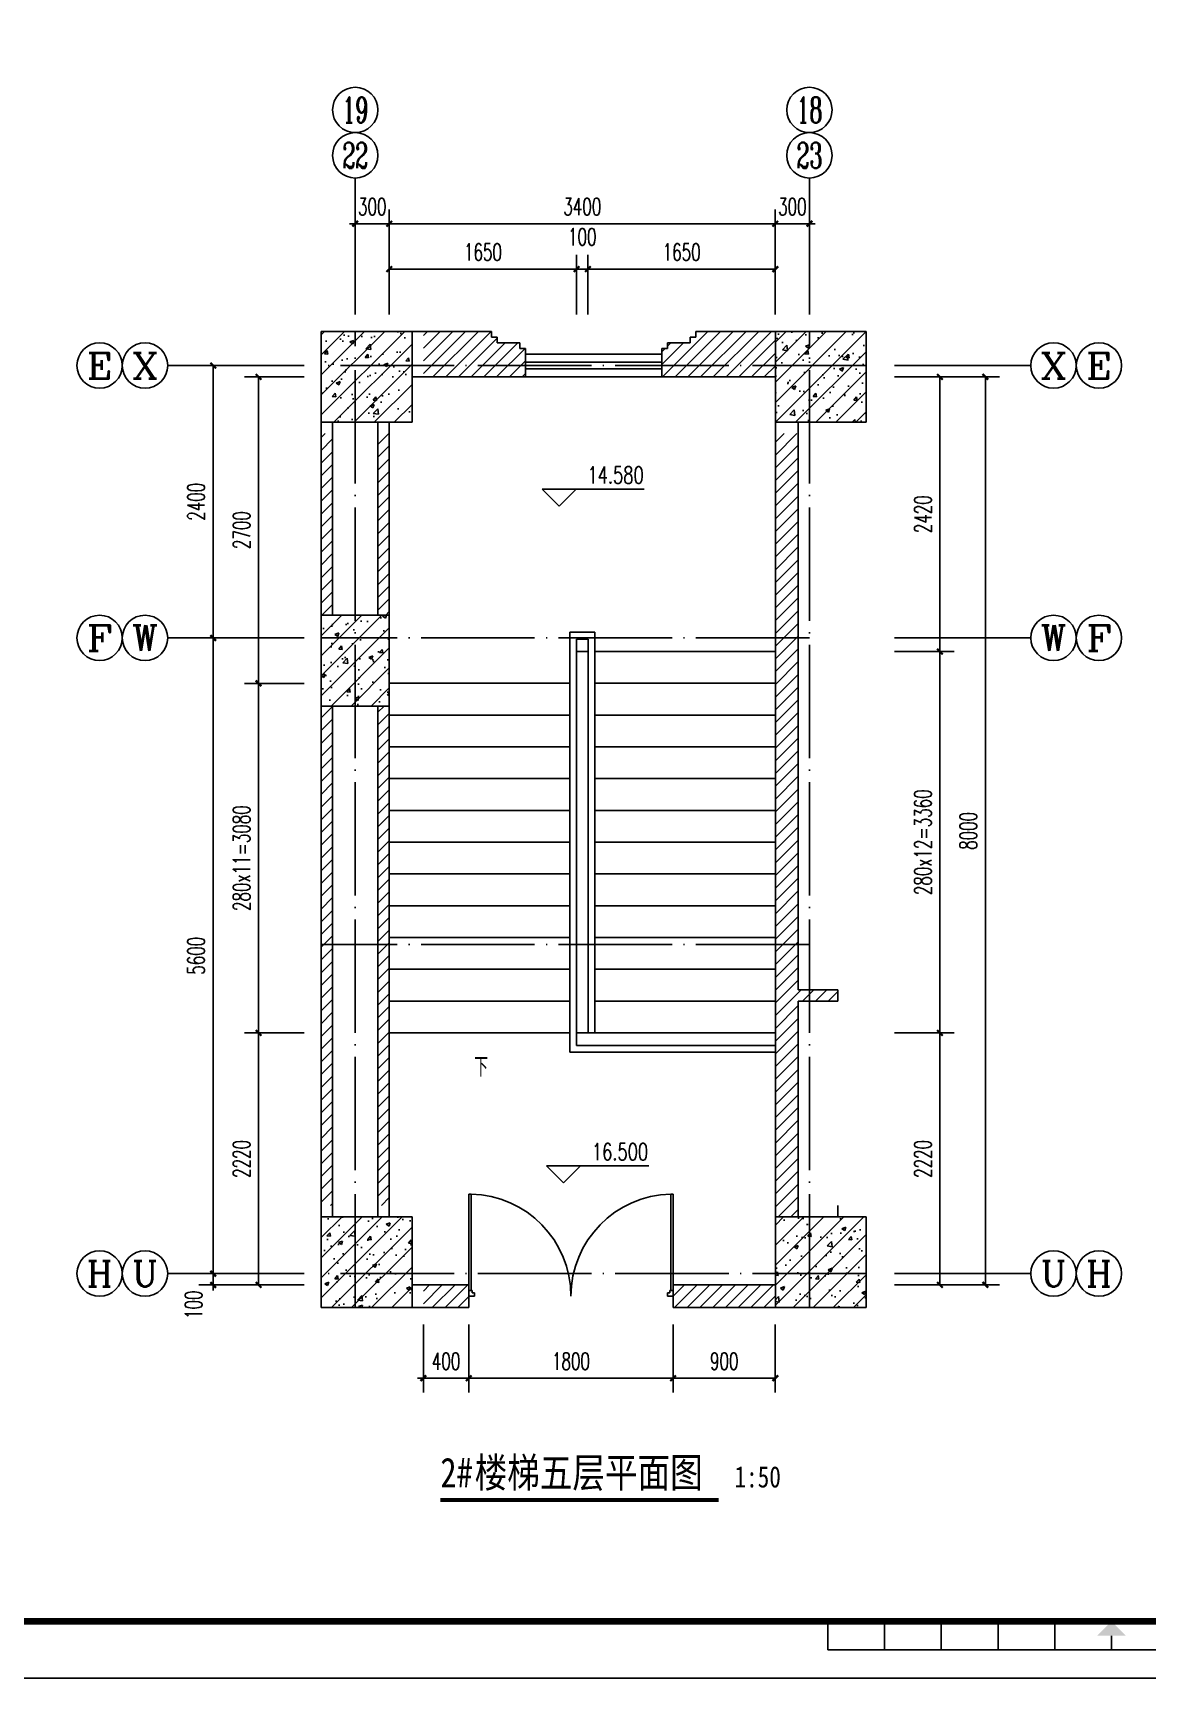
# Model space of a CAD drawing. Extents: x 307762 to 522490, y -326758 to -245675.
# Drawn here: x 380924 to 390737, y -275375 to -260880 of the extents above; entities that cross this region are included whole.
import ezdxf
from ezdxf.enums import TextEntityAlignment as Align

# ---------------------------------------------------------------- set-up
doc = ezdxf.new("R2010")
doc.units = 0
doc.header["$LTSCALE"] = 1000
doc.header["$MEASUREMENT"] = 0
doc.linetypes.add('DOTE', pattern=[2.42, 2, -0.2, 0.02, -0.2])
doc.layers.get('0').update_dxf_attribs({"linetype": 'CONTINUOUS'})
doc.layers.get('Defpoints').update_dxf_attribs({"color": 6, "linetype": 'CONTINUOUS'})
for name, color, linetype in [('A-墙线', 2, 'CONTINUOUS'), ('A-外窗', 145, 'CONTINUOUS'), ('A-门', 167, 'CONTINUOUS'), ('AXIS', 3, 'CONTINUOUS'), ('AXIS_TEXT', 7, 'CONTINUOUS'), ('COLUMN', 2, 'CONTINUOUS'), ('DIM_ELEV', 3, 'CONTINUOUS'), ('DIM_SYMB', 3, 'CONTINUOUS'), ('DOTE', 1, 'DOTE'), ('PUB_DIM', 3, 'CONTINUOUS'), ('PUB_HATCH', 250, 'CONTINUOUS'), ('PUB_TEXT', 7, 'CONTINUOUS'), ('STAIR', 4, 'CONTINUOUS'), ('图框', 85, 'CONTINUOUS')]:
    doc.layers.add(name, color=color, linetype=linetype)
doc.styles.add('_TCH_AXIS', font='COMPLEX', dxfattribs={"bigfont": 'GBCBIG'})
doc.styles.add('_TCH_DIM', font='SIMPLEX', dxfattribs={"bigfont": 'GBCBIG'})
doc.styles.add('COMPLEX', font='COMPLEX')
doc.styles.add('DIM_FONT', font='SIMPLEX.shx', dxfattribs={"width": 0.65})
doc.styles.add('房间名称', font='simhei.ttf', dxfattribs={"width": 0.8})
doc.dimstyles.new('DIMN50', dxfattribs={"dimscale": 0.5, "dimtxt": 300, "dimasz": 100, "dimexe": 250, "dimexo": 300, "dimgap": 150, "dimtad": 1, "dimdec": 0, "dimzin": 0, "dimdsep": 46, "dimtxsty": 'DIM_FONT', "dimblk": 'ARCHTICK', "dimcen": 0.09, "dimclrt": 7, "dimazin": 2, "dimtfac": 1, "dimtdec": 0, "dimtix": 1, "dimtmove": 2, "dimatfit": 3, "dimfxl": 0, "dimtolj": 1, "dimtzin": 0, "dimarcsym": 0})
pattern_1 = [(45, (0, 0), (-88.388348, 88.388348), []), (50, (0, 0), (358.6301, -31.37607), [37.5, -412.5]), (355, (0, 0), (-69.37567, 376.09607), [30, -330]), (100.4514, (29.9, -2.6), (289.2547, 344.71977), [31.8701, -350.57106]), (46.1842, (0, 100), (533.62052, -82.7595), [56.25, -618.75]), (96.6356, (44.47, 93.1), (467.33135, 487.05894), [47.80514, -525.8565]), (351.1842, (0, 100), (467.331, 487.0593), [45, -495]), (21, (50, 75), (298.45353, -201.30945), [37.5, -412.5]), (326, (50, 75), (121.65767, 362.57502), [30, -330]), (71.4514, (74.87, 58.22), (420.11131, 161.26525), [31.8701, -350.57106]), (37.5, (0, 0), (6.079928, 166.446927), [0, -326, 0, -335, 0, -331.25]), (7.5, (0, 0), (131.53477, 197.205856), [0, -191, 0, -318.5, 0, -126.25]), (327.5, (-111.5, 0), (266.911218, -11.277436), [0, -125, 0, -390, 0, -517.5]), (317.5, (-161.5, 0), (291.59308, 50.05249), [0, -162.5, 0, -259, 0, -367.5])]

# ---------------------------------------------------------------- blocks, each defined once
blk = doc.blocks.new('m1800')
at = {"layer": 'A-墙线'}
for p, q in [((-900, -100), (-900, 100)), ((900, -100), (900, 100))]:
    blk.add_line(p, q, dxfattribs=at)
at = {"layer": 'A-门'}
for p, q in [((-900, 900), (-900, 0)), ((-900, 900), (-880, 900)), ((-880, 900), (-880, 50)), ((880, 900), (880, 50)), ((900, 900), (880, 900)), ((900, 900), (900, 0)), ((-900, 50), (-870, 50)), ((-900, 0), (-850, 0)), ((-870, 50), (-870, 30)), ((-870, 30), (-850, 30)), ((-850, 30), (-850, 0)), ((850, 30), (850, 0)), ((870, 30), (850, 30)), ((900, 0), (850, 0)), ((870, 50), (870, 30)), ((900, 50), (870, 50))]:
    blk.add_line(p, q, dxfattribs=at)
for centre, start, end in [((-900, 0), 0, 88.7267), ((900, 0), 91.2733, 180)]:
    blk.add_arc(centre, 900, start, end, dxfattribs=at)
blk = doc.blocks.new('TJAD_TK_A1')
at = {"layer": '图框'}
for p, q in [((870.88, 361.45), (870.88, 366.45)), ((880.88, 361.45), (880.88, 366.45)), ((890.88, 361.45), (890.88, 366.45)), ((900.88, 361.45), (900.88, 366.45)), ((910.88, 361.45), (910.88, 366.45)), ((870.88, 361.45), (970.88, 361.45)), ((500.38, 356.45), (1341.38, 356.45))]:
    blk.add_line(p, q, dxfattribs=at)
at = {"layer": '图框', "const_width": 1.2}
blk.add_lwpolyline([(1331.38, 940.45), (525.38, 940.45), (525.38, 366.45), (1331.38, 366.45)], close=True, dxfattribs=at)
at = {"layer": '图框', "const_width": 0.3}
blk.add_lwpolyline([(920.88, 363.95), (920.88, 361.45)], dxfattribs=at)
at = {"layer": '图框'}
blk.add_solid([(918.38, 363.95), (923.38, 363.95), (920.88, 366.45)], dxfattribs=at)
blk = doc.blocks.new('_ArchTick')
at = {"color": 0, "linetype": 'ByBlock', "const_width": 0.4}
blk.add_lwpolyline([(-0.5, -0.5), (0.5, 0.5)], dxfattribs=at)
blk = doc.blocks.new('*D288')
at = {"layer": 'Defpoints', "color": 0}
for p in [(384363, -272111), (384763, -272111), (384763, -272733)]:
    blk.add_point(p, dxfattribs=at)
at = {"layer": 'PUB_DIM', "color": 0, "lineweight": -2}
for p, q in [((384363, -272261), (384363, -272858)), ((384763, -272261), (384763, -272858)), ((384363, -272733), (384313, -272733)), ((384363, -272733), (384763, -272733)), ((384763, -272733), (384813, -272733))]:
    blk.add_line(p, q, dxfattribs=at)
at = {"layer": 'PUB_DIM', "color": 0, "lineweight": -2, "xscale": 50, "yscale": 50, "zscale": 50}
blk.add_blockref('_ArchTick', (384363, -272733), dxfattribs=at)
at = {"layer": 'PUB_DIM', "color": 0, "lineweight": -2, "xscale": 50, "yscale": 50, "zscale": 50, "rotation": 180}
blk.add_blockref('_ArchTick', (384763, -272733), dxfattribs=at)
at = {"layer": 'PUB_DIM', "color": 7, "insert": (384563, -272583), "char_height": 150, "attachment_point": 5, "style": 'DIM_FONT'}
blk.add_mtext('\\A1;400', dxfattribs=at)
blk = doc.blocks.new('*D289')
at = {"layer": 'Defpoints', "color": 0}
for p in [(384763, -272111), (386563, -272111), (386563, -272733)]:
    blk.add_point(p, dxfattribs=at)
at = {"layer": 'PUB_DIM', "color": 0, "lineweight": -2}
for p, q in [((384763, -272261), (384763, -272858)), ((386563, -272261), (386563, -272858)), ((384763, -272733), (386563, -272733))]:
    blk.add_line(p, q, dxfattribs=at)
at = {"layer": 'PUB_DIM', "color": 0, "lineweight": -2, "xscale": 50, "yscale": 50, "zscale": 50, "rotation": 180}
blk.add_blockref('_ArchTick', (384763, -272733), dxfattribs=at)
at = {"layer": 'PUB_DIM', "color": 0, "lineweight": -2, "xscale": 50, "yscale": 50, "zscale": 50}
blk.add_blockref('_ArchTick', (386563, -272733), dxfattribs=at)
at = {"layer": 'PUB_DIM', "color": 7, "insert": (385663, -272583), "char_height": 150, "attachment_point": 5, "style": 'DIM_FONT'}
blk.add_mtext('\\A1;1800', dxfattribs=at)
blk = doc.blocks.new('*D290')
at = {"layer": 'Defpoints', "color": 0}
for p in [(386563, -272111), (387463, -272111), (387463, -272733)]:
    blk.add_point(p, dxfattribs=at)
at = {"layer": 'PUB_DIM', "color": 0, "lineweight": -2}
for p, q in [((386563, -272261), (386563, -272858)), ((387463, -272261), (387463, -272858)), ((386563, -272733), (387463, -272733))]:
    blk.add_line(p, q, dxfattribs=at)
at = {"layer": 'PUB_DIM', "color": 0, "lineweight": -2, "xscale": 50, "yscale": 50, "zscale": 50, "rotation": 180}
blk.add_blockref('_ArchTick', (386563, -272733), dxfattribs=at)
at = {"layer": 'PUB_DIM', "color": 0, "lineweight": -2, "xscale": 50, "yscale": 50, "zscale": 50}
blk.add_blockref('_ArchTick', (387463, -272733), dxfattribs=at)
at = {"layer": 'PUB_DIM', "color": 7, "insert": (387013, -272583), "char_height": 150, "attachment_point": 5, "style": 'DIM_FONT'}
blk.add_mtext('\\A1;900', dxfattribs=at)
blk = doc.blocks.new('*D542')
at = {"layer": 'AXIS', "color": 0, "lineweight": -2}
for p, q in [((384063, -263361), (384063, -262836)), ((385713, -263361), (385713, -262836)), ((384063, -262961), (385713, -262961))]:
    blk.add_line(p, q, dxfattribs=at)
at = {"layer": 'Defpoints', "color": 0}
for p in [(385713, -262961), (384063, -263511), (385713, -263511)]:
    blk.add_point(p, dxfattribs=at)
at = {"layer": 'AXIS', "color": 0, "lineweight": -2, "xscale": 50, "yscale": 50, "zscale": 50, "rotation": 180}
blk.add_blockref('_ArchTick', (384063, -262961), dxfattribs=at)
at = {"layer": 'AXIS', "color": 0, "lineweight": -2, "xscale": 50, "yscale": 50, "zscale": 50}
blk.add_blockref('_ArchTick', (385713, -262961), dxfattribs=at)
at = {"layer": 'AXIS', "color": 7, "insert": (384888, -262811), "char_height": 150, "attachment_point": 5, "style": 'DIM_FONT'}
blk.add_mtext('\\A1;1650', dxfattribs=at)
blk = doc.blocks.new('*D543')
at = {"layer": 'AXIS', "color": 0, "lineweight": -2}
for p, q in [((385713, -263361), (385713, -262836)), ((385813, -263361), (385813, -262836)), ((385713, -262961), (385663, -262961)), ((385713, -262961), (385813, -262961)), ((385813, -262961), (385863, -262961))]:
    blk.add_line(p, q, dxfattribs=at)
at = {"layer": 'Defpoints', "color": 0}
for p in [(385813, -262961), (385713, -263511), (385813, -263511)]:
    blk.add_point(p, dxfattribs=at)
at = {"layer": 'AXIS', "color": 0, "lineweight": -2, "xscale": 50, "yscale": 50, "zscale": 50}
blk.add_blockref('_ArchTick', (385713, -262961), dxfattribs=at)
at = {"layer": 'AXIS', "color": 0, "lineweight": -2, "xscale": 50, "yscale": 50, "zscale": 50, "rotation": 180}
blk.add_blockref('_ArchTick', (385813, -262961), dxfattribs=at)
at = {"layer": 'AXIS', "color": 7, "insert": (385763, -262677), "char_height": 150, "attachment_point": 5, "style": 'DIM_FONT'}
blk.add_mtext('\\A1;100', dxfattribs=at)
blk = doc.blocks.new('*D544')
at = {"layer": 'AXIS', "color": 0, "lineweight": -2}
for p, q in [((385813, -263361), (385813, -262836)), ((387463, -263361), (387463, -262836)), ((385813, -262961), (387463, -262961))]:
    blk.add_line(p, q, dxfattribs=at)
at = {"layer": 'Defpoints', "color": 0}
for p in [(387463, -262961), (385813, -263511), (387463, -263511)]:
    blk.add_point(p, dxfattribs=at)
at = {"layer": 'AXIS', "color": 0, "lineweight": -2, "xscale": 50, "yscale": 50, "zscale": 50, "rotation": 180}
blk.add_blockref('_ArchTick', (385813, -262961), dxfattribs=at)
at = {"layer": 'AXIS', "color": 0, "lineweight": -2, "xscale": 50, "yscale": 50, "zscale": 50}
blk.add_blockref('_ArchTick', (387463, -262961), dxfattribs=at)
at = {"layer": 'AXIS', "color": 7, "insert": (386638, -262811), "char_height": 150, "attachment_point": 5, "style": 'DIM_FONT'}
blk.add_mtext('\\A1;1650', dxfattribs=at)
blk = doc.blocks.new('*D545')
at = {"layer": 'AXIS', "color": 0, "lineweight": -2}
for p, q in [((383763, -263361), (383763, -262436)), ((384063, -263361), (384063, -262436)), ((383763, -262561), (383713, -262561)), ((383763, -262561), (384063, -262561)), ((384063, -262561), (384113, -262561))]:
    blk.add_line(p, q, dxfattribs=at)
at = {"layer": 'Defpoints', "color": 0}
for p in [(384063, -262561), (383763, -263511), (384063, -263511)]:
    blk.add_point(p, dxfattribs=at)
at = {"layer": 'AXIS', "color": 0, "lineweight": -2, "xscale": 50, "yscale": 50, "zscale": 50}
blk.add_blockref('_ArchTick', (383763, -262561), dxfattribs=at)
at = {"layer": 'AXIS', "color": 0, "lineweight": -2, "xscale": 50, "yscale": 50, "zscale": 50, "rotation": 180}
blk.add_blockref('_ArchTick', (384063, -262561), dxfattribs=at)
at = {"layer": 'AXIS', "color": 7, "insert": (383913, -262411), "char_height": 150, "attachment_point": 5, "style": 'DIM_FONT'}
blk.add_mtext('\\A1;300', dxfattribs=at)
blk = doc.blocks.new('*D546')
at = {"layer": 'AXIS', "color": 0, "lineweight": -2}
for p, q in [((384063, -263361), (384063, -262436)), ((387463, -263361), (387463, -262436)), ((384063, -262561), (387463, -262561))]:
    blk.add_line(p, q, dxfattribs=at)
at = {"layer": 'Defpoints', "color": 0}
for p in [(387463, -262561), (384063, -263511), (387463, -263511)]:
    blk.add_point(p, dxfattribs=at)
at = {"layer": 'AXIS', "color": 0, "lineweight": -2, "xscale": 50, "yscale": 50, "zscale": 50, "rotation": 180}
blk.add_blockref('_ArchTick', (384063, -262561), dxfattribs=at)
at = {"layer": 'AXIS', "color": 0, "lineweight": -2, "xscale": 50, "yscale": 50, "zscale": 50}
blk.add_blockref('_ArchTick', (387463, -262561), dxfattribs=at)
at = {"layer": 'AXIS', "color": 7, "insert": (385763, -262411), "char_height": 150, "attachment_point": 5, "style": 'DIM_FONT'}
blk.add_mtext('\\A1;3400', dxfattribs=at)
blk = doc.blocks.new('*D547')
at = {"layer": 'AXIS', "color": 0, "lineweight": -2}
for p, q in [((387463, -263361), (387463, -262436)), ((387763, -263361), (387763, -262436)), ((387463, -262561), (387413, -262561)), ((387463, -262561), (387763, -262561)), ((387763, -262561), (387813, -262561))]:
    blk.add_line(p, q, dxfattribs=at)
at = {"layer": 'Defpoints', "color": 0}
for p in [(387763, -262561), (387463, -263511), (387763, -263511)]:
    blk.add_point(p, dxfattribs=at)
at = {"layer": 'AXIS', "color": 0, "lineweight": -2, "xscale": 50, "yscale": 50, "zscale": 50}
blk.add_blockref('_ArchTick', (387463, -262561), dxfattribs=at)
at = {"layer": 'AXIS', "color": 0, "lineweight": -2, "xscale": 50, "yscale": 50, "zscale": 50, "rotation": 180}
blk.add_blockref('_ArchTick', (387763, -262561), dxfattribs=at)
at = {"layer": 'AXIS', "color": 7, "insert": (387613, -262411), "char_height": 150, "attachment_point": 5, "style": 'DIM_FONT'}
blk.add_mtext('\\A1;300', dxfattribs=at)
blk = doc.blocks.new('*D575')
at = {"layer": 'AXIS', "color": 0, "lineweight": -2}
for p, q in [((388513, -269691), (389038, -269691)), ((388913, -271911), (388913, -269691)), ((388513, -271911), (389038, -271911))]:
    blk.add_line(p, q, dxfattribs=at)
at = {"layer": 'Defpoints', "color": 0}
for p in [(388363, -269691), (388913, -269691), (388363, -271911)]:
    blk.add_point(p, dxfattribs=at)
at = {"layer": 'AXIS', "color": 0, "lineweight": -2, "xscale": 50, "yscale": 50, "zscale": 50}
for p, rotation in [((388913, -269691), 90), ((388913, -271911), 270)]:
    blk.add_blockref('_ArchTick', p, dxfattribs=dict(at, rotation=rotation))
at = {"layer": 'AXIS', "color": 7, "insert": (388763, -270801), "char_height": 150, "attachment_point": 5, "rotation": 90, "style": 'DIM_FONT'}
blk.add_mtext('\\A1;2220', dxfattribs=at)
blk = doc.blocks.new('*D576')
at = {"layer": 'AXIS', "color": 0, "lineweight": -2}
for p, q in [((388513, -266331), (389038, -266331)), ((388913, -269691), (388913, -266331)), ((388513, -269691), (389038, -269691))]:
    blk.add_line(p, q, dxfattribs=at)
at = {"layer": 'Defpoints', "color": 0}
for p in [(388363, -266331), (388913, -266331), (388363, -269691)]:
    blk.add_point(p, dxfattribs=at)
at = {"layer": 'AXIS', "color": 0, "lineweight": -2, "xscale": 50, "yscale": 50, "zscale": 50}
for p, rotation in [((388913, -266331), 90), ((388913, -269691), 270)]:
    blk.add_blockref('_ArchTick', p, dxfattribs=dict(at, rotation=rotation))
at = {"layer": 'AXIS', "color": 7, "insert": (388763, -268011), "char_height": 150, "attachment_point": 5, "rotation": 90, "style": 'DIM_FONT'}
blk.add_mtext('\\A1;280x12=3360', dxfattribs=at)
blk = doc.blocks.new('*D577')
at = {"layer": 'AXIS', "color": 0, "lineweight": -2}
for p, q in [((388513, -263911), (389038, -263911)), ((388913, -266331), (388913, -263911)), ((388513, -266331), (389038, -266331))]:
    blk.add_line(p, q, dxfattribs=at)
at = {"layer": 'Defpoints', "color": 0}
for p in [(388363, -263911), (388913, -263911), (388363, -266331)]:
    blk.add_point(p, dxfattribs=at)
at = {"layer": 'AXIS', "color": 0, "lineweight": -2, "xscale": 50, "yscale": 50, "zscale": 50}
for p, rotation in [((388913, -263911), 90), ((388913, -266331), 270)]:
    blk.add_blockref('_ArchTick', p, dxfattribs=dict(at, rotation=rotation))
at = {"layer": 'AXIS', "color": 7, "insert": (388763, -265121), "char_height": 150, "attachment_point": 5, "rotation": 90, "style": 'DIM_FONT'}
blk.add_mtext('\\A1;2420', dxfattribs=at)
blk = doc.blocks.new('*D578')
at = {"layer": 'AXIS', "color": 0, "lineweight": -2}
for p, q in [((388513, -263911), (389438, -263911)), ((389313, -271911), (389313, -263911)), ((388513, -271911), (389438, -271911))]:
    blk.add_line(p, q, dxfattribs=at)
at = {"layer": 'Defpoints', "color": 0}
for p in [(388363, -263911), (389313, -263911), (388363, -271911)]:
    blk.add_point(p, dxfattribs=at)
at = {"layer": 'AXIS', "color": 0, "lineweight": -2, "xscale": 50, "yscale": 50, "zscale": 50}
for p, rotation in [((389313, -263911), 90), ((389313, -271911), 270)]:
    blk.add_blockref('_ArchTick', p, dxfattribs=dict(at, rotation=rotation))
at = {"layer": 'AXIS', "color": 7, "insert": (389163, -267911), "char_height": 150, "attachment_point": 5, "rotation": 90, "style": 'DIM_FONT'}
blk.add_mtext('\\A1;8000', dxfattribs=at)
blk = doc.blocks.new('*D579')
at = {"layer": 'AXIS', "color": 0, "lineweight": -2}
for p, q in [((383313, -269691), (382787, -269691)), ((382912, -271911), (382912, -269691)), ((383313, -271911), (382787, -271911))]:
    blk.add_line(p, q, dxfattribs=at)
at = {"layer": 'Defpoints', "color": 0}
for p in [(382912, -269691), (383463, -269691), (383463, -271911)]:
    blk.add_point(p, dxfattribs=at)
at = {"layer": 'AXIS', "color": 0, "lineweight": -2, "xscale": 50, "yscale": 50, "zscale": 50}
for p, rotation in [((382912, -269691), 90), ((382912, -271911), 270)]:
    blk.add_blockref('_ArchTick', p, dxfattribs=dict(at, rotation=rotation))
at = {"layer": 'AXIS', "color": 7, "insert": (382762, -270801), "char_height": 150, "attachment_point": 5, "rotation": 90, "style": 'DIM_FONT'}
blk.add_mtext('\\A1;2220', dxfattribs=at)
blk = doc.blocks.new('*D580')
at = {"layer": 'AXIS', "color": 0, "lineweight": -2}
for p, q in [((383313, -266611), (382787, -266611)), ((382912, -269691), (382912, -266611)), ((383313, -269691), (382787, -269691))]:
    blk.add_line(p, q, dxfattribs=at)
at = {"layer": 'Defpoints', "color": 0}
for p in [(382912, -266611), (383463, -266611), (383463, -269691)]:
    blk.add_point(p, dxfattribs=at)
at = {"layer": 'AXIS', "color": 0, "lineweight": -2, "xscale": 50, "yscale": 50, "zscale": 50}
for p, rotation in [((382912, -266611), 90), ((382912, -269691), 270)]:
    blk.add_blockref('_ArchTick', p, dxfattribs=dict(at, rotation=rotation))
at = {"layer": 'AXIS', "color": 7, "insert": (382762, -268151), "char_height": 150, "attachment_point": 5, "rotation": 90, "style": 'DIM_FONT'}
blk.add_mtext('\\A1;280x11=3080', dxfattribs=at)
blk = doc.blocks.new('*D581')
at = {"layer": 'AXIS', "color": 0, "lineweight": -2}
for p, q in [((383313, -263911), (382787, -263911)), ((382912, -266611), (382912, -263911)), ((383313, -266611), (382787, -266611))]:
    blk.add_line(p, q, dxfattribs=at)
at = {"layer": 'Defpoints', "color": 0}
for p in [(382912, -263911), (383463, -263911), (383463, -266611)]:
    blk.add_point(p, dxfattribs=at)
at = {"layer": 'AXIS', "color": 0, "lineweight": -2, "xscale": 50, "yscale": 50, "zscale": 50}
for p, rotation in [((382912, -263911), 90), ((382912, -266611), 270)]:
    blk.add_blockref('_ArchTick', p, dxfattribs=dict(at, rotation=rotation))
at = {"layer": 'AXIS', "color": 7, "insert": (382762, -265261), "char_height": 150, "attachment_point": 5, "rotation": 90, "style": 'DIM_FONT'}
blk.add_mtext('\\A1;2700', dxfattribs=at)
blk = doc.blocks.new('*D582')
at = {"layer": 'AXIS', "color": 0, "lineweight": -2}
for p, q in [((382512, -271811), (382512, -271761)), ((383313, -271811), (382387, -271811)), ((383313, -271911), (382387, -271911)), ((382512, -271911), (382512, -271811)), ((382512, -271911), (382512, -271961))]:
    blk.add_line(p, q, dxfattribs=at)
at = {"layer": 'Defpoints', "color": 0}
for p in [(382512, -271811), (383463, -271811), (383463, -271911)]:
    blk.add_point(p, dxfattribs=at)
at = {"layer": 'AXIS', "color": 0, "lineweight": -2, "xscale": 50, "yscale": 50, "zscale": 50}
for p, rotation in [((382512, -271811), 270), ((382512, -271911), 90)]:
    blk.add_blockref('_ArchTick', p, dxfattribs=dict(at, rotation=rotation))
at = {"layer": 'AXIS', "color": 7, "insert": (382339, -272086), "char_height": 150, "attachment_point": 5, "rotation": 90, "style": 'DIM_FONT'}
blk.add_mtext('\\A1;100', dxfattribs=at)
blk = doc.blocks.new('*D583')
at = {"layer": 'AXIS', "color": 0, "lineweight": -2}
for p, q in [((383313, -266211), (382387, -266211)), ((382512, -271811), (382512, -266211)), ((383313, -271811), (382387, -271811))]:
    blk.add_line(p, q, dxfattribs=at)
at = {"layer": 'Defpoints', "color": 0}
for p in [(382512, -266211), (383463, -266211), (383463, -271811)]:
    blk.add_point(p, dxfattribs=at)
at = {"layer": 'AXIS', "color": 0, "lineweight": -2, "xscale": 50, "yscale": 50, "zscale": 50}
for p, rotation in [((382512, -266211), 90), ((382512, -271811), 270)]:
    blk.add_blockref('_ArchTick', p, dxfattribs=dict(at, rotation=rotation))
at = {"layer": 'AXIS', "color": 7, "insert": (382362, -269011), "char_height": 150, "attachment_point": 5, "rotation": 90, "style": 'DIM_FONT'}
blk.add_mtext('\\A1;5600', dxfattribs=at)
blk = doc.blocks.new('*D584')
at = {"layer": 'AXIS', "color": 0, "lineweight": -2}
for p, q in [((383313, -263811), (382387, -263811)), ((382512, -266211), (382512, -263811)), ((383313, -266211), (382387, -266211))]:
    blk.add_line(p, q, dxfattribs=at)
at = {"layer": 'Defpoints', "color": 0}
for p in [(382512, -263811), (383463, -263811), (383463, -266211)]:
    blk.add_point(p, dxfattribs=at)
at = {"layer": 'AXIS', "color": 0, "lineweight": -2, "xscale": 50, "yscale": 50, "zscale": 50}
for p, rotation in [((382512, -263811), 90), ((382512, -266211), 270)]:
    blk.add_blockref('_ArchTick', p, dxfattribs=dict(at, rotation=rotation))
at = {"layer": 'AXIS', "color": 7, "insert": (382362, -265011), "char_height": 150, "attachment_point": 5, "rotation": 90, "style": 'DIM_FONT'}
blk.add_mtext('\\A1;2400', dxfattribs=at)
blk = doc.blocks.new('_AXISO')
blk.add_circle((0, 0), 0.5)
at = {"layer": 'AXIS_TEXT', "style": 'COMPLEX', "width": 1.041667}
blk.add_attdef('A', text='', height=0.56, dxfattribs=at).set_placement((-0.25, -0.28), (0.25, -0.28), align=Align.FIT)

msp = doc.modelspace()

# ---------------------------------------------------------------- hatches: boundary and pattern name
at = {"layer": 'PUB_HATCH'}
h = msp.add_hatch(dxfattribs=at)
h.set_pattern_fill('ANSI31', color=256, scale=50, style=0)
h.set_pattern_definition([(45, (373661.04, -257859), (-56.1266, 56.1266), [])])
h.paths.add_polyline_path([(383563.4, -264410.5), (383463.4, -264410.5), (383463.4, -266010.5), (383563.4, -266010.5)])
h.paths.add_polyline_path([(384063.4, -264410.5), (383963.4, -264410.5), (383963.4, -266010.5), (384063.4, -266010.5)])
h.paths.add_polyline_path([(383563.4, -266810.5), (383463.4, -266810.5), (383463.4, -271210.5), (383563.4, -271210.5)])
h.paths.add_polyline_path([(384063.4, -266810.5), (383963.4, -266810.5), (383963.4, -271210.5), (384063.4, -271210.5)])
h.paths.add_polyline_path([(384763.4, -271910.5), (384363.4, -271910.5), (384363.4, -272110.5), (384763.4, -272110.5)])
h.paths.add_polyline_path([(387463.4, -271910.5), (386563.4, -271910.5), (386563.4, -272010.5), (386563.4, -272110.5), (387463.4, -272110.5)])
h.paths.add_polyline_path([(387463.4, -263510.5), (386763.4, -263510.5), (386763.4, -263560.5), (386713.4, -263560.5), (386713.4, -263610.5), (386513.4, -263610.5), (386513.4, -263660.5), (386463.4, -263660.5), (386463.4, -263910.5), (387463.4, -263910.5)])
h.paths.add_polyline_path([(385263.4, -263660.5), (385213.4, -263660.5), (385213.4, -263610.5), (385013.4, -263610.5), (385013.4, -263560.5), (384963.4, -263560.5), (384963.4, -263510.5), (384363.4, -263510.5), (384363.4, -263910.5), (385263.4, -263910.5)])
h.paths.add_polyline_path([(387463.4, -264410.5), (387663.4, -264410.5), (387663.4, -271210.5), (387463.4, -271210.5)])
h.paths.add_polyline_path([(387663.4, -269310.5), (388013.4, -269310.5), (388013.4, -269410.5), (387663.4, -269410.5)])
h.paths.add_polyline_path([(387663.4, -271210.5), (387463.4, -271210.5), (387463.4, -271310.5), (387663.4, -271310.5)])
h = msp.add_hatch(dxfattribs=at)
h.set_pattern_fill('钢筋混凝土', color=256, scale=50, style=0)
h.set_pattern_definition(pattern_1)
h.paths.add_polyline_path([(383463.4, -264310.5), (384263.4, -264310.5), (384263.4, -263510.5), (383463.4, -263510.5)])
h = msp.add_hatch(dxfattribs=at)
h.set_pattern_fill('钢筋混凝土', color=256, scale=50, style=0)
h.set_pattern_definition(pattern_1)
h.paths.add_polyline_path([(387463.4, -264310.5), (388263.4, -264310.5), (388263.4, -263510.5), (387463.4, -263510.5)])
h = msp.add_hatch(dxfattribs=at)
h.set_pattern_fill('钢筋混凝土', color=256, scale=50, style=0)
h.set_pattern_definition(pattern_1)
h.paths.add_polyline_path([(383463.4, -266810.5), (384063.4, -266810.5), (384063.4, -266010.5), (383463.4, -266010.5)])
h = msp.add_hatch(dxfattribs=at)
h.set_pattern_fill('钢筋混凝土', color=256, scale=50, style=0)
h.set_pattern_definition(pattern_1)
h.paths.add_polyline_path([(383463.4, -272110.5), (384263.4, -272110.5), (384263.4, -271310.5), (383463.4, -271310.5)])
h = msp.add_hatch(dxfattribs=at)
h.set_pattern_fill('钢筋混凝土', color=256, scale=50, style=0)
h.set_pattern_definition(pattern_1)
h.paths.add_polyline_path([(387463.4, -272110.5), (388263.4, -272110.5), (388263.4, -271310.5), (387463.4, -271310.5)])

# ---------------------------------------------------------------- linework, layer by layer
at = {"layer": 'A-墙线'}
for p, q in [((384963.4, -263510.5), (384263.4, -263510.5)), ((384963.4, -263510.5), (384963.4, -263560.5)), ((386763.4, -263510.5), (386763.4, -263560.5)), ((386763.4, -263510.5), (387463.4, -263510.5)), ((384963.4, -263560.5), (385013.4, -263560.5)), ((385013.4, -263560.5), (385013.4, -263610.5)), ((385013.4, -263610.5), (385213.4, -263610.5)), ((385213.4, -263610.5), (385213.4, -263660.5)), ((385213.4, -263660.5), (385263.4, -263660.5)), ((385263.4, -263660.5), (385263.4, -263910.5)), ((386513.4, -263660.5), (386463.4, -263660.5)), ((386463.4, -263660.5), (386463.4, -263910.5)), ((386513.4, -263610.5), (386513.4, -263660.5)), ((386713.4, -263610.5), (386513.4, -263610.5)), ((386713.4, -263560.5), (386713.4, -263610.5)), ((386763.4, -263560.5), (386713.4, -263560.5)), ((384263.4, -263910.5), (385263.4, -263910.5)), ((387463.4, -263910.5), (386463.4, -263910.5)), ((387463.4, -271310.5), (387463.4, -264110.5)), ((383463.4, -266010.5), (383463.4, -264310.5)), ((383563.4, -266010.5), (383563.4, -264310.5)), ((383963.4, -266010.5), (383963.4, -264310.5)), ((384063.4, -266010.5), (384063.4, -264310.5)), ((387663.4, -269310.5), (387663.4, -264310.5)), ((383463.4, -271310.5), (383463.4, -266810.5)), ((383563.4, -271310.5), (383563.4, -266810.5)), ((383963.4, -271310.5), (383963.4, -266810.5)), ((384063.4, -271310.5), (384063.4, -266810.5)), ((388013.4, -269310.5), (387663.4, -269310.5)), ((388013.4, -269410.5), (387663.4, -269410.5)), ((387663.4, -271310.5), (387663.4, -269410.5)), ((384763.4, -271910.5), (384263.4, -271910.5)), ((386563.4, -271910.5), (387463.4, -271910.5)), ((384763.4, -272110.5), (384263.4, -272110.5)), ((386563.4, -272110.5), (387463.4, -272110.5))]:
    msp.add_line(p, q, dxfattribs=at)
at = {"layer": 'A-外窗'}
for p, q in [((385263.4, -263710.5), (386463.4, -263710.5)), ((385263.4, -263780.5), (386463.4, -263780.5)), ((385263.4, -263840.5), (386463.4, -263840.5)), ((385263.4, -263910.5), (386463.4, -263910.5))]:
    msp.add_line(p, q, dxfattribs=at)
at = {"layer": 'AXIS'}
for p, q in [((383763.4, -261758.8), (383763.4, -261758.8)), ((387763.4, -261758.8), (387763.4, -261758.8)), ((383763.4, -263360.5), (383763.4, -262158.8)), ((387763.4, -263360.5), (387763.4, -262158.8)), ((381711.7, -263810.5), (381711.7, -263810.5)), ((383313.4, -263810.5), (382111.7, -263810.5)), ((388513.4, -263810.5), (389713.4, -263810.5)), ((390113.4, -263810.5), (390113.4, -263810.5)), ((381711.7, -266210.5), (381711.7, -266210.5)), ((383313.4, -266210.5), (382111.7, -266210.5)), ((388513.4, -266210.5), (389713.4, -266210.5)), ((390113.4, -266210.5), (390113.4, -266210.5)), ((381711.7, -271810.5), (381711.7, -271810.5)), ((383313.4, -271810.5), (382111.7, -271810.5)), ((388513.4, -271810.5), (389713.4, -271810.5)), ((390113.4, -271810.5), (390113.4, -271810.5))]:
    msp.add_line(p, q, dxfattribs=at)
at = {"layer": 'COLUMN'}
for p, q in [((384263.4, -263510.5), (383463.4, -263510.5)), ((383463.4, -263510.5), (383463.4, -264310.5)), ((384263.4, -264310.5), (384263.4, -263510.5)), ((388263.4, -263510.5), (387463.4, -263510.5)), ((387463.4, -263510.5), (387463.4, -264310.5)), ((388263.4, -264310.5), (388263.4, -263510.5)), ((383463.4, -264310.5), (384263.4, -264310.5)), ((387463.4, -264310.5), (388263.4, -264310.5)), ((384063.4, -266010.5), (383463.4, -266010.5)), ((383463.4, -266010.5), (383463.4, -266810.5)), ((384063.4, -266810.5), (384063.4, -266010.5)), ((383463.4, -266810.5), (384063.4, -266810.5)), ((384263.4, -271310.5), (383463.4, -271310.5)), ((383463.4, -271310.5), (383463.4, -272110.5)), ((384263.4, -272110.5), (384263.4, -271310.5)), ((388263.4, -271310.5), (387463.4, -271310.5)), ((387463.4, -271310.5), (387463.4, -272110.5)), ((388263.4, -272110.5), (388263.4, -271310.5)), ((383463.4, -272110.5), (384263.4, -272110.5)), ((387463.4, -272110.5), (388263.4, -272110.5))]:
    msp.add_line(p, q, dxfattribs=at)
at = {"layer": 'Defpoints'}
for p, q in [((388013.4, -269310.5), (388013.4, -269410.5)), ((388013.4, -271210.5), (388013.4, -271310.5))]:
    msp.add_line(p, q, dxfattribs=at)
at = {"layer": 'DIM_ELEV'}
for p, q in [((385559, -265049.9), (385409, -264899.9)), ((385409, -264899.9), (386309, -264899.9)), ((385559, -265049.9), (385709, -264899.9)), ((385597.9, -271011.9), (385447.9, -270861.9)), ((385447.9, -270861.9), (386347.9, -270861.9)), ((385597.9, -271011.9), (385747.9, -270861.9))]:
    msp.add_line(p, q, dxfattribs=at)
at = {"layer": 'DIM_SYMB'}
msp.add_lwpolyline([(384858.4, -269690.5, 0, 0, 0), (384858.4, -265130.5, 0, 0, 0), (386668.4, -265130.5, 0, 0, 0), (386668.4, -269540.5, 40, 0, 0), (386668.4, -269690.5, 0, 0, 0)], format="xyseb", dxfattribs=at)
at = {"layer": 'DIM_SYMB', "const_width": 35}
msp.add_lwpolyline([(384512.7, -273807.1), (386963.3, -273807.1)], dxfattribs=at)
at = {"layer": 'DOTE', "ltscale": 0.5}
for p, q in [((383763.4, -272110.5), (383763.4, -263510.5)), ((387763.4, -272110.5), (387763.4, -263510.5)), ((388263.4, -263810.5), (383463.4, -263810.5)), ((387763.4, -266210.5), (383463.4, -266210.5)), ((387763.4, -268910.5), (383463.4, -268910.5)), ((388263.4, -271810.5), (383463.4, -271810.5))]:
    msp.add_line(p, q, dxfattribs=at)
at = {"layer": 'PUB_HATCH', "color": 1}
msp.add_lwpolyline([(406949.9, -246175.1), (370649.9, -246175.1), (370649.9, -274875.1), (406949.9, -274875.1)], close=True, dxfattribs=at)
at = {"layer": 'STAIR'}
for p, q in [((385873.4, -266160.5), (385653.4, -266160.5)), ((385653.4, -266160.5), (385653.4, -269860.5)), ((385813.4, -266220.5), (385713.4, -266220.5)), ((385713.4, -266220.5), (385713.4, -269800.5)), ((385813.4, -269690.5), (385813.4, -266220.5)), ((385873.4, -269690.5), (385873.4, -266160.5)), ((385813.4, -266330.5), (385713.4, -266330.5)), ((385713.4, -266330.5), (385713.4, -266610.5)), ((385813.4, -269690.5), (385813.4, -266330.5)), ((385873.4, -266330.5), (387463.4, -266330.5)), ((387463.4, -269690.5), (387463.4, -266330.5)), ((385653.4, -266610.5), (384063.4, -266610.5)), ((385713.4, -266610.5), (385713.4, -269690.5)), ((385873.4, -266610.5), (387463.4, -266610.5)), ((384063.4, -266810.5), (384063.4, -269690.5)), ((385653.4, -266890.5), (384063.4, -266890.5)), ((385873.4, -266890.5), (387463.4, -266890.5)), ((385653.4, -267170.5), (384063.4, -267170.5)), ((385873.4, -267170.5), (387463.4, -267170.5)), ((385653.4, -267450.5), (384063.4, -267450.5)), ((385873.4, -267450.5), (387463.4, -267450.5)), ((385653.4, -267730.5), (384063.4, -267730.5)), ((385873.4, -267730.5), (387463.4, -267730.5)), ((385653.4, -268010.5), (384063.4, -268010.5)), ((385873.4, -268010.5), (387463.4, -268010.5)), ((385653.4, -268290.5), (384063.4, -268290.5)), ((385873.4, -268290.5), (387463.4, -268290.5)), ((385653.4, -268570.5), (384063.4, -268570.5)), ((385873.4, -268570.5), (387463.4, -268570.5)), ((385653.4, -268850.5), (384063.4, -268850.5)), ((385873.4, -268850.5), (387463.4, -268850.5)), ((385653.4, -269130.5), (384063.4, -269130.5)), ((385873.4, -269130.5), (387463.4, -269130.5)), ((385653.4, -269410.5), (384063.4, -269410.5)), ((385873.4, -269410.5), (387463.4, -269410.5)), ((385653.4, -269690.5), (384063.4, -269690.5)), ((385813.4, -269690.5), (385713.4, -269690.5)), ((385813.4, -269690.5), (385873.4, -269690.5)), ((385813.4, -269690.5), (385873.4, -269690.5)), ((385873.4, -269690.5), (387463.4, -269690.5)), ((385653.4, -269860.5), (387463.4, -269860.5)), ((385713.4, -269800.5), (387463.4, -269800.5)), ((387463.4, -269800.5), (387463.4, -269860.5))]:
    msp.add_line(p, q, dxfattribs=at)

# ---------------------------------------------------------------- block references
at = {"layer": 'A-门', "xscale": -1}
msp.add_blockref('m1800', (385663.4, -272010.5), dxfattribs=at)
at = {"layer": 'AXIS'}
ref = msp.add_blockref('_AXISO', (383763.4, -261558.8), dxfattribs=dict(at, xscale=400, yscale=400, zscale=400))
ref.add_attrib('A', '19', dxfattribs={"layer": 'AXIS_TEXT', "height": 226.27, "style": '_TCH_AXIS', "width": 0.724138}).set_placement((383650.3, -261671.9), (383876.6, -261671.9), align=Align.FIT)
ref = msp.add_blockref('_AXISO', (387763.4, -261558.8), dxfattribs=dict(at, xscale=400, yscale=400, zscale=400))
ref.add_attrib('A', '18', dxfattribs={"layer": 'AXIS_TEXT', "height": 226.27, "style": '_TCH_AXIS', "width": 0.724138}).set_placement((387650.3, -261671.9), (387876.6, -261671.9), align=Align.FIT)
ref = msp.add_blockref('_AXISO', (383763.4, -261958.8), dxfattribs=dict(at, xscale=400, yscale=400, zscale=400))
ref.add_attrib('A', '22', dxfattribs={"layer": 'AXIS_TEXT', "height": 226.27, "style": '_TCH_AXIS', "width": 0.617647}).set_placement((383650.3, -262071.9), (383876.6, -262071.9), align=Align.FIT)
ref = msp.add_blockref('_AXISO', (387763.4, -261958.8), dxfattribs=dict(at, xscale=400, yscale=400, zscale=400))
ref.add_attrib('A', '23', dxfattribs={"layer": 'AXIS_TEXT', "height": 226.27, "style": '_TCH_AXIS', "width": 0.617647}).set_placement((387650.3, -262071.9), (387876.6, -262071.9), align=Align.FIT)
ref = msp.add_blockref('_AXISO', (381511.7, -263810.5), dxfattribs=dict(at, xscale=400, yscale=400, zscale=400))
ref.add_attrib('A', 'E', dxfattribs={"layer": 'AXIS_TEXT', "height": 226.3, "style": '_TCH_AXIS', "width": 1.3125}).set_placement((381398.6, -263923.7), (381624.8, -263923.7), align=Align.FIT)
ref = msp.add_blockref('_AXISO', (381911.7, -263810.5), dxfattribs=dict(at, xscale=400, yscale=400, zscale=400))
ref.add_attrib('A', 'X', dxfattribs={"layer": 'AXIS_TEXT', "height": 226.3, "style": '_TCH_AXIS', "width": 1.166667}).set_placement((381798.6, -263923.7), (382024.8, -263923.7), align=Align.FIT)
ref = msp.add_blockref('_AXISO', (389913.4, -263810.5), dxfattribs=dict(at, xscale=400, yscale=400, zscale=400))
ref.add_attrib('A', 'X', dxfattribs={"layer": 'AXIS_TEXT', "height": 226.3, "style": '_TCH_AXIS', "width": 1.166667}).set_placement((389800.3, -263923.7), (390026.6, -263923.7), align=Align.FIT)
ref = msp.add_blockref('_AXISO', (390313.4, -263810.5), dxfattribs=dict(at, xscale=400, yscale=400, zscale=400))
ref.add_attrib('A', 'E', dxfattribs={"layer": 'AXIS_TEXT', "height": 226.3, "style": '_TCH_AXIS', "width": 1.3125}).set_placement((390200.3, -263923.7), (390426.6, -263923.7), align=Align.FIT)
ref = msp.add_blockref('_AXISO', (381511.7, -266210.5), dxfattribs=dict(at, xscale=400, yscale=400, zscale=400))
ref.add_attrib('A', 'F', dxfattribs={"layer": 'AXIS_TEXT', "height": 226.3, "style": '_TCH_AXIS', "width": 1.3125}).set_placement((381398.6, -266323.7), (381624.8, -266323.7), align=Align.FIT)
ref = msp.add_blockref('_AXISO', (381911.7, -266210.5), dxfattribs=dict(at, xscale=400, yscale=400, zscale=400))
ref.add_attrib('A', 'W', dxfattribs={"layer": 'AXIS_TEXT', "height": 226.3, "style": '_TCH_AXIS', "width": 0.954545}).set_placement((381798.6, -266323.7), (382024.8, -266323.7), align=Align.FIT)
ref = msp.add_blockref('_AXISO', (389913.4, -266210.5), dxfattribs=dict(at, xscale=400, yscale=400, zscale=400))
ref.add_attrib('A', 'W', dxfattribs={"layer": 'AXIS_TEXT', "height": 226.3, "style": '_TCH_AXIS', "width": 0.954545}).set_placement((389800.3, -266323.7), (390026.6, -266323.7), align=Align.FIT)
ref = msp.add_blockref('_AXISO', (390313.4, -266210.5), dxfattribs=dict(at, xscale=400, yscale=400, zscale=400))
ref.add_attrib('A', 'F', dxfattribs={"layer": 'AXIS_TEXT', "height": 226.3, "style": '_TCH_AXIS', "width": 1.3125}).set_placement((390200.3, -266323.7), (390426.6, -266323.7), align=Align.FIT)
ref = msp.add_blockref('_AXISO', (381511.7, -271810.5), dxfattribs=dict(at, xscale=400, yscale=400, zscale=400))
ref.add_attrib('A', 'H', dxfattribs={"layer": 'AXIS_TEXT', "height": 226.3, "style": '_TCH_AXIS', "width": 1.05}).set_placement((381398.6, -271923.7), (381624.8, -271923.7), align=Align.FIT)
ref = msp.add_blockref('_AXISO', (381911.7, -271810.5), dxfattribs=dict(at, xscale=400, yscale=400, zscale=400))
ref.add_attrib('A', 'U', dxfattribs={"layer": 'AXIS_TEXT', "height": 226.3, "style": '_TCH_AXIS', "width": 1.05}).set_placement((381798.6, -271923.7), (382024.8, -271923.7), align=Align.FIT)
ref = msp.add_blockref('_AXISO', (389913.4, -271810.5), dxfattribs=dict(at, xscale=400, yscale=400, zscale=400))
ref.add_attrib('A', 'U', dxfattribs={"layer": 'AXIS_TEXT', "height": 226.3, "style": '_TCH_AXIS', "width": 1.05}).set_placement((389800.3, -271923.7), (390026.6, -271923.7), align=Align.FIT)
ref = msp.add_blockref('_AXISO', (390313.4, -271810.5), dxfattribs=dict(at, xscale=400, yscale=400, zscale=400))
ref.add_attrib('A', 'H', dxfattribs={"layer": 'AXIS_TEXT', "height": 226.3, "style": '_TCH_AXIS', "width": 1.05}).set_placement((390200.3, -271923.7), (390426.6, -271923.7), align=Align.FIT)
at = {"layer": '图框', "xscale": 50, "yscale": 50, "zscale": 50}
msp.add_blockref('TJAD_TK_A1', (344380.9, -293197.5), dxfattribs=at)

# ---------------------------------------------------------------- texts
at = {"layer": 'PUB_TEXT'}
for s, height, style, width, p in [('14.580', 148.75, '_TCH_DIM', 0.705882, (385809, -264849.9)), ('16.500', 148.75, '_TCH_DIM', 0.705882, (385847.9, -270811.9)), ('2#', 262.87, '房间名称', 0.8, (384512.7, -273695.8)), ('楼梯五层平面图', 262.87, '房间名称', 0.8, (384815.2, -273695.8)), ('1:50', 187.76, '房间名称', 0.8, (387103.3, -273695.8))]:
    msp.add_text(s, height=height, dxfattribs=dict(at, style=style, width=width)).set_placement(p)
at = {"layer": 'PUB_TEXT', "style": '_TCH_DIM'}
msp.add_text('下', height=168.8, dxfattribs=at).set_placement((384811, -270075.5))

# ---------------------------------------------------------------- dimensions: what is measured, and where the dimension line sits
at = {"layer": 'AXIS'}
for p1, p2, distance, picture, middle in [((383763.4, -263510.5), (384063.4, -263510.5), 950, '*D545', (383913.4, -262410.5)), ((384063.4, -263510.5), (387463.4, -263510.5), 950, '*D546', (385763.4, -262410.5)), ((387463.4, -263510.5), (387763.4, -263510.5), 950, '*D547', (387613.4, -262410.5)), ((384063.4, -263510.5), (385713.4, -263510.5), 550, '*D542', (384888.4, -262810.5)), ((385813.4, -263510.5), (387463.4, -263510.5), 550, '*D544', (386638.4, -262810.5)), ((383463.4, -266210.5), (383463.4, -263810.5), 951.8, '*D584', (382361.7, -265010.5)), ((383463.4, -266610.5), (383463.4, -263910.5), 551.8, '*D581', (382761.7, -265260.5)), ((388363.4, -266330.5), (388363.4, -263910.5), -550, '*D577', (388763.4, -265120.5)), ((388363.4, -271910.5), (388363.4, -263910.5), -950, '*D578', (389163.4, -267910.5)), ((383463.4, -271810.5), (383463.4, -266210.5), 951.8, '*D583', (382361.7, -269010.5)), ((383463.4, -271910.5), (383463.4, -269690.5), 551.8, '*D579', (382761.7, -270800.5)), ((388363.4, -271910.5), (388363.4, -269690.5), -550, '*D575', (388763.4, -270800.5))]:
    dim = msp.add_aligned_dim(p1=p1, p2=p2, distance=distance, dimstyle='DIMN50', dxfattribs=at)
    dim.commit()
    dim.dimension.update_dxf_attribs({"geometry": picture, "text_midpoint": middle})
for base, p1, p2, angle, picture, middle in [((385813.4, -262960.5), (385713.4, -263510.5), (385813.4, -263510.5), 0, '*D543', (385763.4, -262676.8)), ((382511.7, -271810.5), (383463.4, -271910.5), (383463.4, -271810.5), 90, '*D582', (382339.2, -272085.5))]:
    dim = msp.add_linear_dim(base=base, p1=p1, p2=p2, angle=angle, dimstyle='DIMN50', dxfattribs=at)
    dim.commit()
    dim.dimension.update_dxf_attribs({"geometry": picture, "text_midpoint": middle, "dimtype": 129})
for p1, p2, distance, text, picture, middle in [((388363.4, -269690.5), (388363.4, -266330.5), -550, '280x12=3360', '*D576', (388763.4, -268010.5)), ((383463.4, -269690.5), (383463.4, -266610.5), 551.8, '280x11=3080', '*D580', (382761.7, -268150.5))]:
    dim = msp.add_aligned_dim(p1=p1, p2=p2, distance=distance, text=text, dimstyle='DIMN50', dxfattribs=at)
    dim.commit()
    dim.dimension.update_dxf_attribs({"geometry": picture, "text_midpoint": middle})
at = {"layer": 'PUB_DIM'}
for p1, p2, picture, middle in [((384363.4, -272110.5), (384763.4, -272110.5), '*D288', (384563.4, -272582.5)), ((384763.4, -272110.5), (386563.4, -272110.5), '*D289', (385663.4, -272582.5)), ((386563.4, -272110.5), (387463.4, -272110.5), '*D290', (387013.4, -272582.5))]:
    dim = msp.add_aligned_dim(p1=p1, p2=p2, distance=-622, dimstyle='DIMN50', dxfattribs=at)
    dim.commit()
    dim.dimension.update_dxf_attribs({"geometry": picture, "text_midpoint": middle})

doc.saveas('drawing.dxf')
